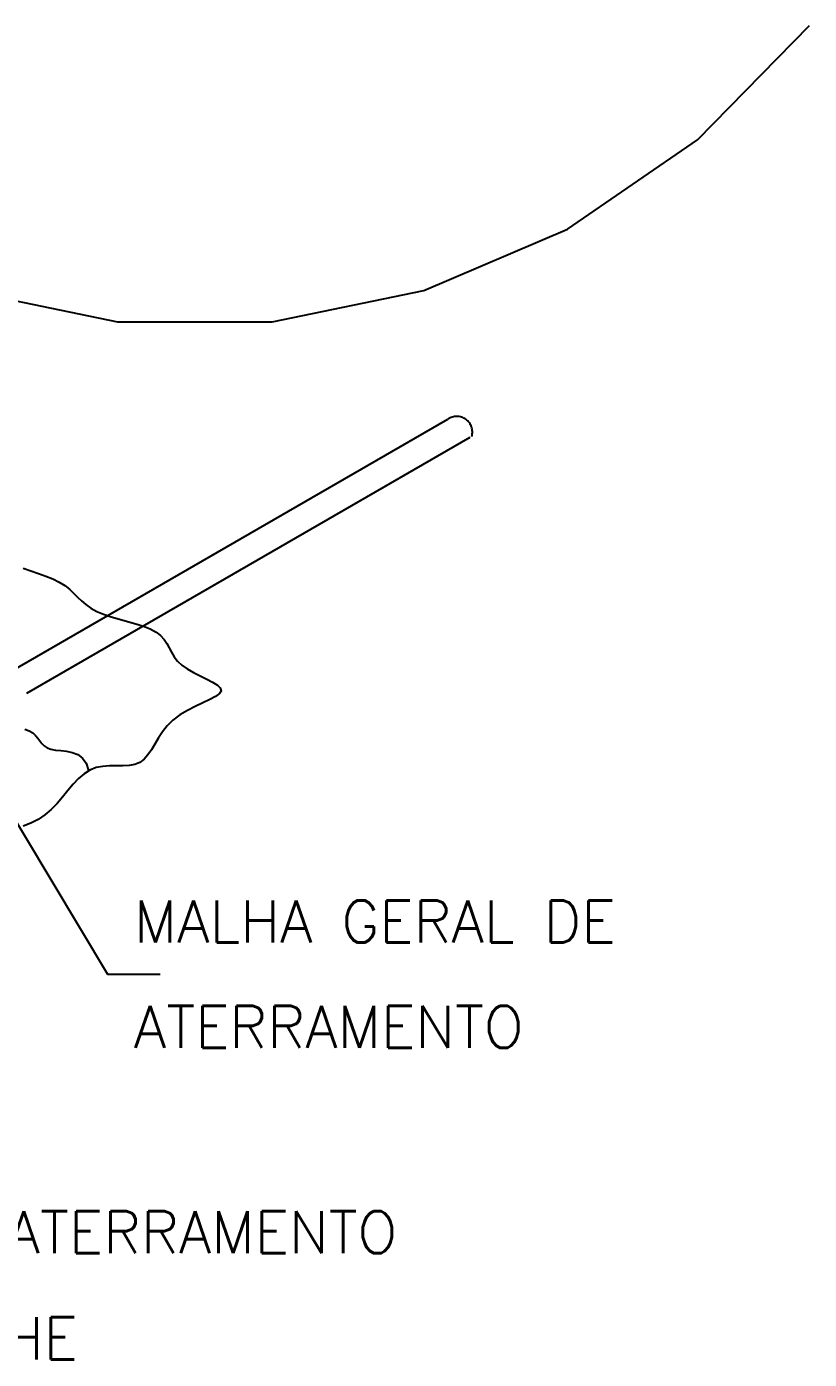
# Model space of a CAD drawing. Header units: millimetres. Extents: x -5710.1 to -5693.2, y -4402.7 to -4381.7.
# Drawn here: x -5697.84 to -5694.13, y -4399.37 to -4393.04 of the extents above; entities that cross this region are included whole.
import ezdxf

# ---------------------------------------------------------------- set-up
doc = ezdxf.new("R2010")
doc.units = ezdxf.units.MM
doc.header["$LTSCALE"] = 10
doc.linetypes.add('DASHEDX2', pattern=[1.5, 1, -0.5])
doc.layers.add('Termotécnica', color=7, linetype='Continuous')
doc.styles.add('r80', font='romans.shx')

msp = doc.modelspace()

# ---------------------------------------------------------------- linework, layer by layer
at = {"layer": 'Termotécnica', "color": 1, "linetype": 'DASHEDX2'}
for p, q in [((-5697.949, -4396.1237), (-5695.8429, -4394.9078)), ((-5697.8437, -4396.2096), (-5695.7376, -4394.9936))]:
    msp.add_line(p, q, dxfattribs=at)
at = {"layer": 'Termotécnica', "color": 2}
for p, q in [((-5698.1315, -4396.4227), (-5697.4602, -4397.545)), ((-5697.4602, -4397.545), (-5697.2102, -4397.545))]:
    msp.add_line(p, q, dxfattribs=at)
at = {"layer": 'Termotécnica', "color": 1, "flags": 128}
msp.add_lwpolyline([(-5699.964, -4393.0376), (-5699.4326, -4393.58), (-5698.8149, -4394.005), (-5698.1332, -4394.2971), (-5697.4123, -4394.4459), (-5696.678, -4394.4459), (-5695.957, -4394.2971), (-5695.2753, -4394.005), (-5694.6576, -4393.58), (-5694.1262, -4393.0376)], dxfattribs=at)
at = {"layer": 'Termotécnica', "color": 2}
for points in [[(-5697.8597, -4395.6153), (-5697.824, -4395.6279), (-5697.7878, -4395.6404), (-5697.7523, -4395.6533), (-5697.7189, -4395.6669), (-5697.689, -4395.6817), (-5697.6633, -4395.698), (-5697.6411, -4395.7155), (-5697.6212, -4395.7338), (-5697.6022, -4395.7525), (-5697.5829, -4395.7709), (-5697.5621, -4395.7888), (-5697.5385, -4395.8057), (-5697.5109, -4395.821), (-5697.4785, -4395.8346), (-5697.4422, -4395.8468), (-5697.4037, -4395.858), (-5697.3644, -4395.8689), (-5697.3257, -4395.8799), (-5697.2893, -4395.8915), (-5697.2565, -4395.9044), (-5697.2289, -4395.9189), (-5697.2075, -4395.9355), (-5697.1911, -4395.9539), (-5697.1782, -4395.9736), (-5697.167, -4395.9941), (-5697.1559, -4396.0151), (-5697.1434, -4396.0361), (-5697.1277, -4396.0565), (-5697.1073, -4396.0761), (-5697.0811, -4396.0943), (-5697.0509, -4396.1113), (-5697.0191, -4396.1273), (-5696.9882, -4396.1424), (-5696.9604, -4396.1568), (-5696.9382, -4396.1707), (-5696.9241, -4396.1843), (-5696.9203, -4396.1976), (-5696.9285, -4396.2111), (-5696.9472, -4396.2248), (-5696.9741, -4396.2394), (-5697.0067, -4396.2551), (-5697.0428, -4396.2723), (-5697.0801, -4396.2915), (-5697.1162, -4396.3129), (-5697.1488, -4396.337), (-5697.1761, -4396.3639), (-5697.1988, -4396.3927), (-5697.2181, -4396.4222), (-5697.2353, -4396.4512), (-5697.2514, -4396.4785), (-5697.2678, -4396.503), (-5697.2856, -4396.5234), (-5697.3061, -4396.5387), (-5697.3302, -4396.548), (-5697.3574, -4396.5526), (-5697.387, -4396.5541), (-5697.4182, -4396.5542), (-5697.4502, -4396.5547), (-5697.4822, -4396.557), (-5697.5136, -4396.563), (-5697.5435, -4396.5743), (-5697.5715, -4396.5919), (-5697.5978, -4396.6151), (-5697.6232, -4396.6423), (-5697.6482, -4396.6721), (-5697.6735, -4396.703), (-5697.6996, -4396.7336), (-5697.7274, -4396.7623), (-5697.7572, -4396.7878), (-5697.7897, -4396.8089), (-5697.8243, -4396.8265), (-5697.8606, -4396.8417)], [(-5697.8523, -4396.381), (-5697.8317, -4396.3886), (-5697.8152, -4396.3984), (-5697.8021, -4396.41), (-5697.7913, -4396.4226), (-5697.7816, -4396.4355), (-5697.7716, -4396.448), (-5697.7604, -4396.4593), (-5697.7465, -4396.4687), (-5697.7289, -4396.4756), (-5697.7068, -4396.4795), (-5697.6814, -4396.4821), (-5697.6542, -4396.4852), (-5697.627, -4396.4908), (-5697.6013, -4396.5009), (-5697.5788, -4396.5174), (-5697.5612, -4396.5422), (-5697.5499, -4396.5774)]]:
    msp.add_lwpolyline(points, dxfattribs=at)
at = {"layer": 'Termotécnica', "color": 1, "linetype": 'DASHEDX2'}
msp.add_arc((-5695.8006, -4394.9682), 0.0738, 343.4713, 125.0199, dxfattribs=at)

# ---------------------------------------------------------------- texts
at = {"layer": 'Termotécnica', "color": 2, "style": 'r80'}
for s, p in [('MALHA GERAL DE ', (-5697.3348, -4397.3936)), ('ATERRAMENTO', (-5697.335, -4397.8949)), ('HASTE DE ATERRAMENTO', (-5699.3664, -4398.8703)), ('VER DETALHE', (-5699.3663, -4399.3741))]:
    msp.add_text(s, height=0.2, dxfattribs=at).set_placement(p)

doc.saveas('drawing.dxf')
